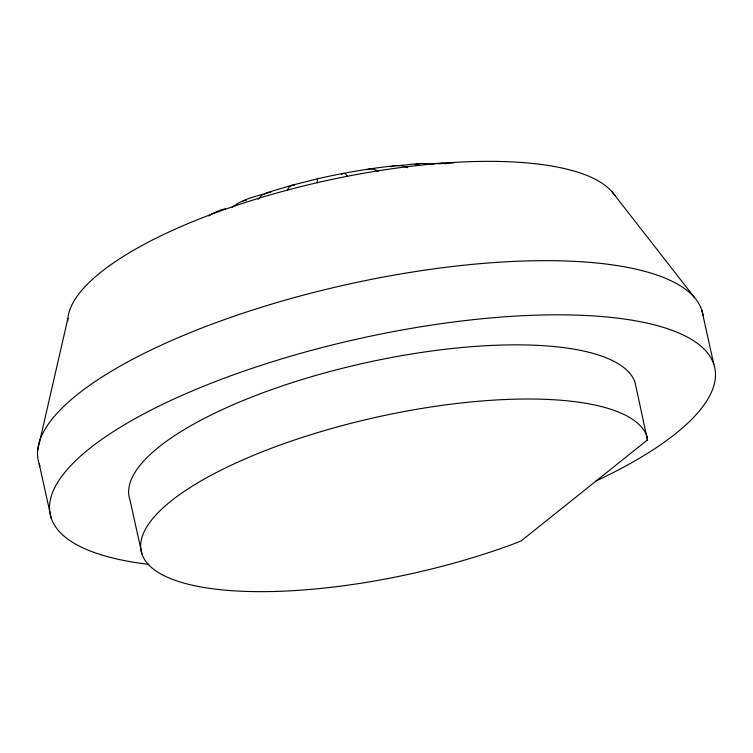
<?xml version="1.0" encoding="UTF-8"?>
<svg xmlns="http://www.w3.org/2000/svg" width="753" height="753" viewBox="0 0 753 753"><rect width="100%" height="100%" fill="white"/><g stroke="black" fill="none" stroke-linecap="round" stroke-linejoin="round"><path stroke-width="1.13" d="M37.65 450.247L67.892 318.444M433.05 164.606C420.635 161.669 407.693 165.641 395.137 165.669C369.008 168.493 343.086 172.955 317.465 178.781L317.248 182.913M287.213 190.537L288.954 187.168L291.675 185.332L317.465 178.781M258.091 199.234L261.658 195.319L266.666 192.796L291.675 185.332L294.414 185.125M232.15 207.339C243.04 198.67 257.808 195.874 270.911 192.071M647.448 439.95L521.142 540.908L514.864 543.44A259.409 80.166 -12.5 0 1 157.198 571.781A259.409 80.166 -12.5 0 1 336.111 427.262A259.409 80.166 -12.5 0 1 647.072 436.646L647.448 439.95L635.061 382.477A259.409 80.166 -12.5 0 0 356.856 364.791A259.409 80.166 -12.5 0 0 129.949 499.851L141.959 554.01M208.882 215.989L211.48 214.05L220.704 209.955L225.251 208.769M341.608 174.301L343.603 173.265L345.646 173.99L347.698 176.484M366.749 169.773L369.648 168.87L374.072 169.199L378.015 171.364M390.788 166.733L395.137 165.669L401.895 165.707L407.702 167.646M242.871 201.051L246.231 200.307M415.223 164.643L419.76 163.721M430.189 163.759L442.576 163.156L445.738 163.825M438.35 163.787L453.795 162.864M612.189 191.968L694.558 297.604M701.787 310.02L713.788 364.188M39.212 463.98L51.213 518.149M148.859 564.364A340.281 105.156 -12.5 0 1 153.057 409.086A340.281 105.156 -12.5 0 1 631.249 320.081A340.281 105.156 -12.5 0 1 595.585 481.214M39.947 465.985A340.281 105.156 -12.5 0 1 342.549 285.509A340.281 105.156 -12.5 0 1 703.123 315.601M67.77 320.787A281.942 87.122 -12.5 0 1 318.745 182.348A281.942 87.122 -12.5 0 1 614.9 195.564"/></g></svg>
